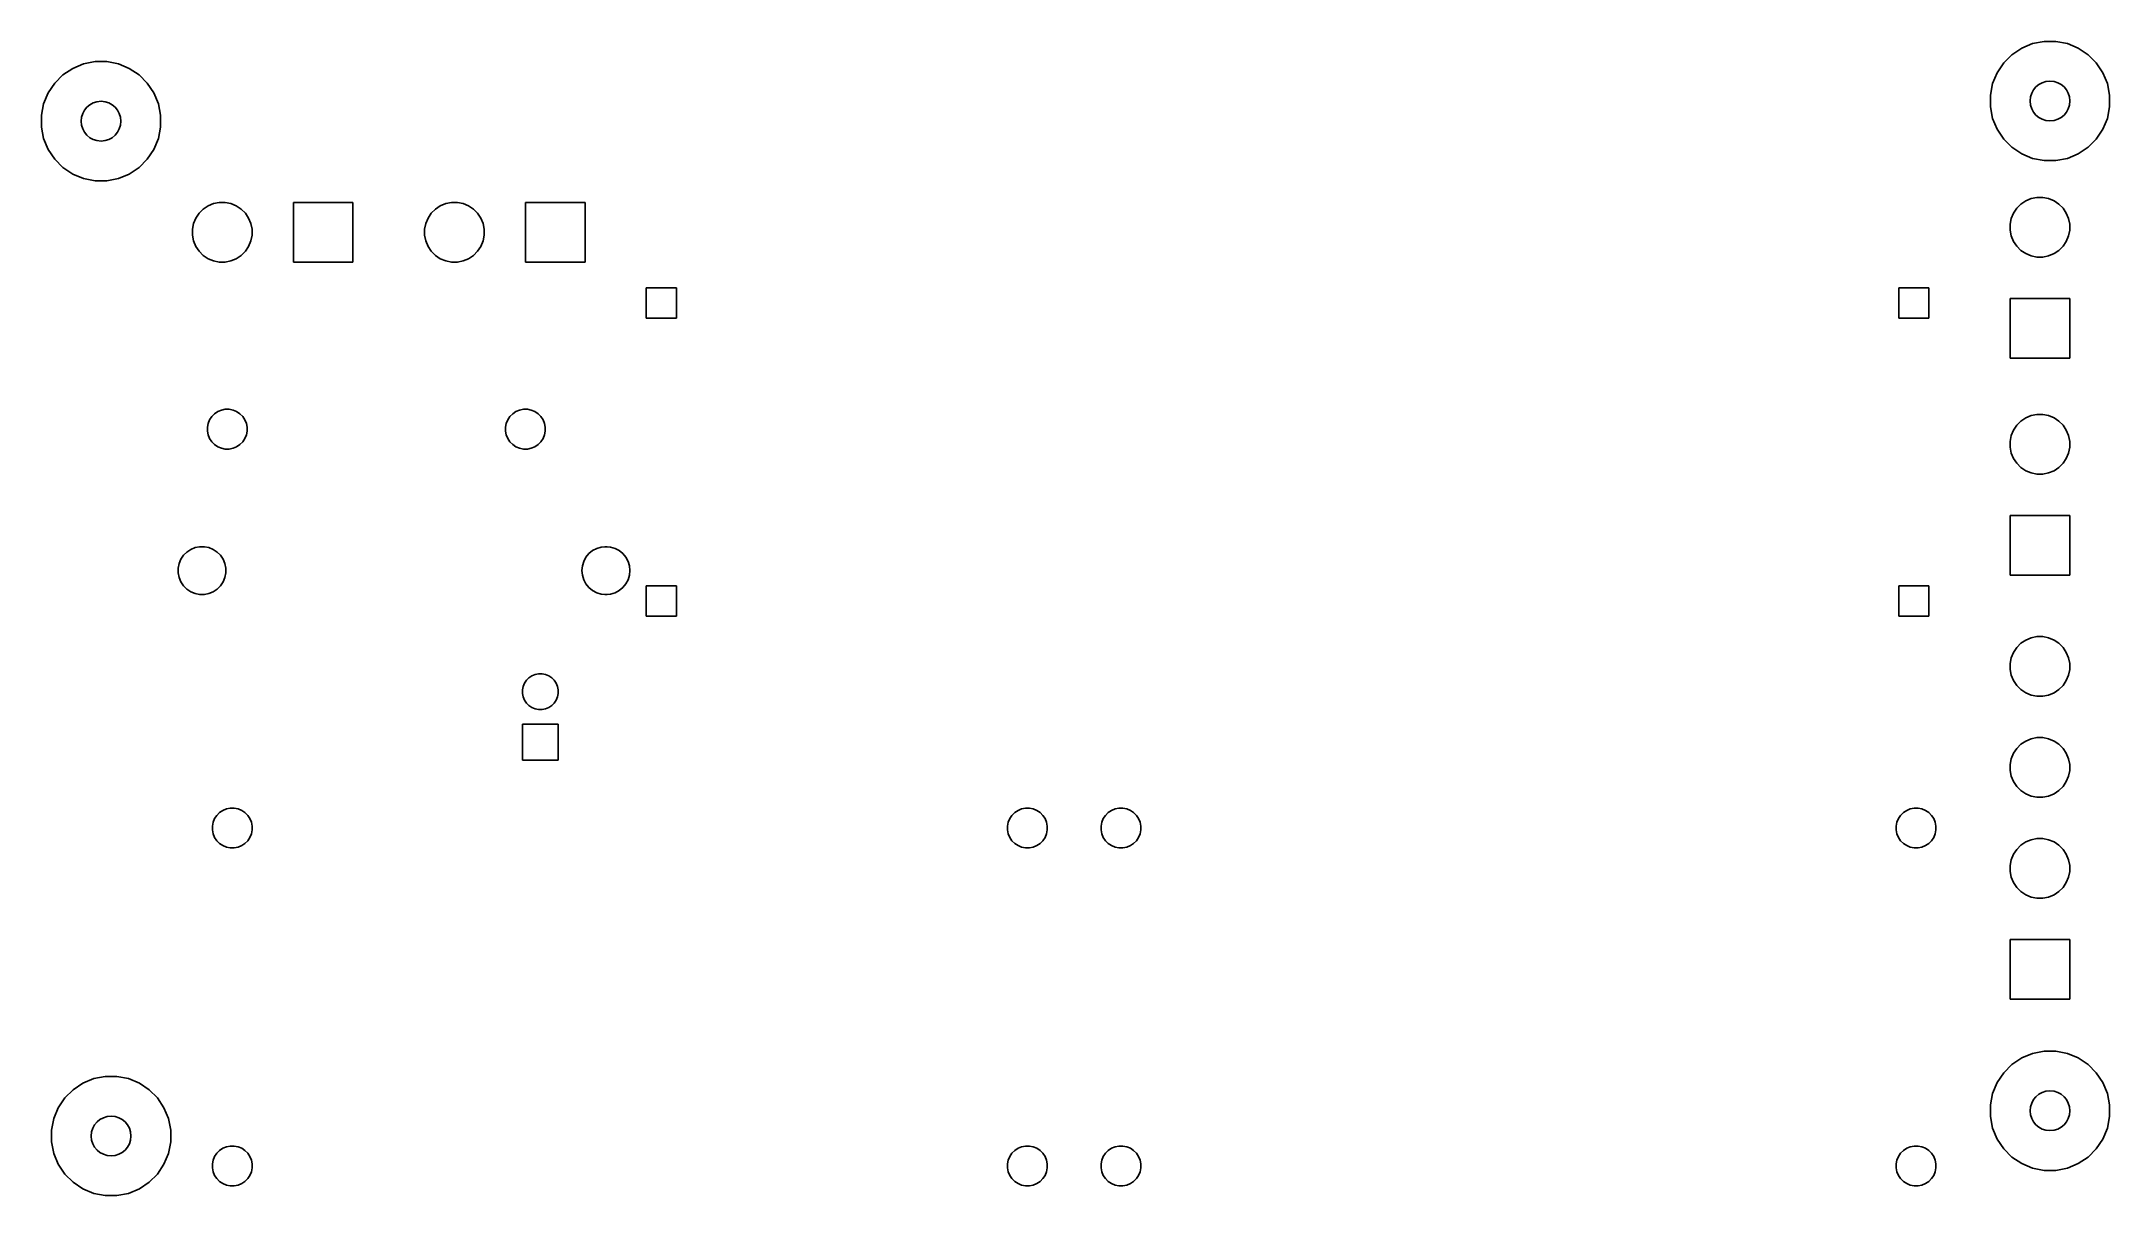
# Model space of a CAD drawing. Extents: x 44 to 148, y -98 to -40.
import ezdxf

# ---------------------------------------------------------------- set-up
doc = ezdxf.new("R2010")
doc.units = 0
doc.header["$MEASUREMENT"] = 0
doc.layers.add('BLACK', color=7, linetype='CONTINUOUS')

msp = doc.modelspace()

# ---------------------------------------------------------------- linework, layer by layer
at = {"layer": 'BLACK', "linetype": 'CONTINUOUS'}
for p, q in [((143.122, -40.5957), (143.613, -40.2674)), ((143.613, -40.2674), (144.159, -40.0413)), ((144.159, -40.0413), (144.739, -39.926)), ((144.739, -39.926), (145.329, -39.926)), ((145.329, -39.926), (145.909, -40.0413)), ((145.909, -40.0413), (146.455, -40.2674)), ((146.455, -40.2674), (146.946, -40.5957)), ((44.6597, -42.0296), (45.0776, -41.6117)), ((45.0776, -41.6117), (45.569, -41.2834)), ((45.569, -41.2834), (46.1149, -41.0573)), ((46.1149, -41.0573), (46.6945, -40.942)), ((46.6945, -40.942), (47.2855, -40.942)), ((47.2855, -40.942), (47.8651, -41.0573)), ((47.8651, -41.0573), (48.411, -41.2834)), ((48.411, -41.2834), (48.9024, -41.6117)), ((48.9024, -41.6117), (49.3203, -42.0296)), ((142.149, -42.0509), (142.375, -41.505)), ((142.375, -41.505), (142.704, -41.0136)), ((142.704, -41.0136), (143.122, -40.5957)), ((146.946, -40.5957), (147.364, -41.0136)), ((147.364, -41.0136), (147.693, -41.505)), ((147.693, -41.505), (147.919, -42.0509)), ((44.1053, -43.0669), (44.3314, -42.521)), ((44.3314, -42.521), (44.6597, -42.0296)), ((49.3203, -42.0296), (49.6486, -42.521)), ((49.6486, -42.521), (49.8747, -43.0669)), ((142.034, -42.6305), (142.149, -42.0509)), ((142.034, -43.2215), (142.034, -42.6305)), ((147.919, -42.0509), (148.034, -42.6305)), ((148.034, -42.6305), (148.034, -43.2215)), ((43.99, -43.6465), (44.1053, -43.0669)), ((43.99, -44.2375), (43.99, -43.6465)), ((49.8747, -43.0669), (49.99, -43.6465)), ((49.99, -43.6465), (49.99, -44.2375)), ((142.149, -43.8011), (142.034, -43.2215)), ((148.034, -43.2215), (147.919, -43.8011)), ((44.1053, -44.8171), (43.99, -44.2375)), ((49.99, -44.2375), (49.8747, -44.8171)), ((142.375, -44.347), (142.149, -43.8011)), ((142.704, -44.8384), (142.375, -44.347)), ((147.693, -44.347), (147.364, -44.8384)), ((147.919, -43.8011), (147.693, -44.347)), ((44.3314, -45.363), (44.1053, -44.8171)), ((44.6597, -45.8544), (44.3314, -45.363)), ((49.6486, -45.363), (49.3203, -45.8544)), ((49.8747, -44.8171), (49.6486, -45.363)), ((143.122, -45.2563), (142.704, -44.8384)), ((143.613, -45.5846), (143.122, -45.2563)), ((144.159, -45.8107), (143.613, -45.5846)), ((146.455, -45.5846), (145.909, -45.8107)), ((146.946, -45.2563), (146.455, -45.5846)), ((147.364, -44.8384), (146.946, -45.2563)), ((45.0776, -46.2723), (44.6597, -45.8544)), ((45.569, -46.6006), (45.0776, -46.2723)), ((46.1149, -46.8267), (45.569, -46.6006)), ((48.411, -46.6006), (47.8651, -46.8267)), ((48.9024, -46.2723), (48.411, -46.6006)), ((49.3203, -45.8544), (48.9024, -46.2723)), ((144.739, -45.926), (144.159, -45.8107)), ((145.329, -45.926), (144.739, -45.926)), ((145.909, -45.8107), (145.329, -45.926)), ((46.6945, -46.942), (46.1149, -46.8267)), ((47.2855, -46.942), (46.6945, -46.942)), ((47.8651, -46.8267), (47.2855, -46.942)), ((143.815, -47.9467), (144.088, -47.8336)), ((144.088, -47.8336), (144.378, -47.776)), ((144.378, -47.776), (144.674, -47.776)), ((144.674, -47.776), (144.964, -47.8336)), ((144.964, -47.8336), (145.237, -47.9467)), ((51.6436, -49.0925), (51.7567, -48.8195)), ((51.7567, -48.8195), (51.9209, -48.5738)), ((51.9209, -48.5738), (52.1298, -48.3649)), ((52.1298, -48.3649), (52.3755, -48.2007)), ((52.3755, -48.2007), (52.6485, -48.0876)), ((52.6485, -48.0876), (52.9383, -48.03)), ((52.9383, -48.03), (53.2337, -48.03)), ((53.2337, -48.03), (53.5235, -48.0876)), ((53.5235, -48.0876), (53.7965, -48.2007)), ((53.7965, -48.2007), (54.0422, -48.3649)), ((54.0422, -48.3649), (54.2511, -48.5738)), ((54.2511, -48.5738), (54.4153, -48.8195)), ((54.4153, -48.8195), (54.5284, -49.0925)), ((56.666, -51.03), (56.666, -48.03)), ((56.666, -48.03), (59.666, -48.03)), ((59.666, -48.03), (59.666, -51.03)), ((63.3276, -49.0925), (63.4407, -48.8195)), ((63.4407, -48.8195), (63.6049, -48.5738)), ((63.6049, -48.5738), (63.8138, -48.3649)), ((63.8138, -48.3649), (64.0595, -48.2007)), ((64.0595, -48.2007), (64.3325, -48.0876)), ((64.3325, -48.0876), (64.6223, -48.03)), ((64.6223, -48.03), (64.9177, -48.03)), ((64.9177, -48.03), (65.2075, -48.0876)), ((65.2075, -48.0876), (65.4805, -48.2007)), ((65.4805, -48.2007), (65.7262, -48.3649)), ((65.7262, -48.3649), (65.9351, -48.5738)), ((65.9351, -48.5738), (66.0993, -48.8195)), ((66.0993, -48.8195), (66.2124, -49.0925)), ((68.35, -51.03), (68.35, -48.03)), ((68.35, -48.03), (71.35, -48.03)), ((71.35, -48.03), (71.35, -51.03)), ((143.026, -49.1283), (143.084, -48.8385)), ((143.084, -48.8385), (143.197, -48.5655)), ((143.197, -48.5655), (143.361, -48.3198)), ((143.361, -48.3198), (143.57, -48.1109)), ((143.57, -48.1109), (143.815, -47.9467)), ((145.237, -47.9467), (145.482, -48.1109)), ((145.482, -48.1109), (145.691, -48.3198)), ((145.691, -48.3198), (145.855, -48.5655)), ((145.855, -48.5655), (145.968, -48.8385)), ((145.968, -48.8385), (146.026, -49.1283)), ((51.586, -49.3823), (51.6436, -49.0925)), ((51.586, -49.6777), (51.586, -49.3823)), ((51.6436, -49.9675), (51.586, -49.6777)), ((54.5284, -49.0925), (54.586, -49.3823)), ((54.586, -49.6777), (54.5284, -49.9675)), ((54.586, -49.3823), (54.586, -49.6777)), ((63.27, -49.3823), (63.3276, -49.0925)), ((63.27, -49.6777), (63.27, -49.3823)), ((63.3276, -49.9675), (63.27, -49.6777)), ((66.2124, -49.0925), (66.27, -49.3823)), ((66.27, -49.6777), (66.2124, -49.9675)), ((66.27, -49.3823), (66.27, -49.6777)), ((143.026, -49.4237), (143.026, -49.1283)), ((143.084, -49.7135), (143.026, -49.4237)), ((143.197, -49.9865), (143.084, -49.7135)), ((145.968, -49.7135), (145.855, -49.9865)), ((146.026, -49.4237), (145.968, -49.7135)), ((146.026, -49.1283), (146.026, -49.4237)), ((51.7567, -50.2405), (51.6436, -49.9675)), ((51.9209, -50.4862), (51.7567, -50.2405)), ((52.1298, -50.6951), (51.9209, -50.4862)), ((52.3755, -50.8593), (52.1298, -50.6951)), ((52.6485, -50.9724), (52.3755, -50.8593)), ((52.9383, -51.03), (52.6485, -50.9724)), ((53.5235, -50.9724), (53.2337, -51.03)), ((53.7965, -50.8593), (53.5235, -50.9724)), ((54.0422, -50.6951), (53.7965, -50.8593)), ((54.2511, -50.4862), (54.0422, -50.6951)), ((54.4153, -50.2405), (54.2511, -50.4862)), ((54.5284, -49.9675), (54.4153, -50.2405)), ((63.4407, -50.2405), (63.3276, -49.9675)), ((63.6049, -50.4862), (63.4407, -50.2405)), ((63.8138, -50.6951), (63.6049, -50.4862)), ((64.0595, -50.8593), (63.8138, -50.6951)), ((64.3325, -50.9724), (64.0595, -50.8593)), ((64.6223, -51.03), (64.3325, -50.9724)), ((65.2075, -50.9724), (64.9177, -51.03)), ((65.4805, -50.8593), (65.2075, -50.9724)), ((65.7262, -50.6951), (65.4805, -50.8593)), ((65.9351, -50.4862), (65.7262, -50.6951)), ((66.0993, -50.2405), (65.9351, -50.4862)), ((66.2124, -49.9675), (66.0993, -50.2405)), ((143.361, -50.2322), (143.197, -49.9865)), ((143.57, -50.4411), (143.361, -50.2322)), ((143.815, -50.6053), (143.57, -50.4411)), ((144.088, -50.7184), (143.815, -50.6053)), ((144.378, -50.776), (144.088, -50.7184)), ((144.674, -50.776), (144.378, -50.776)), ((144.964, -50.7184), (144.674, -50.776)), ((145.237, -50.6053), (144.964, -50.7184)), ((145.482, -50.4411), (145.237, -50.6053)), ((145.691, -50.2322), (145.482, -50.4411)), ((145.855, -49.9865), (145.691, -50.2322)), ((53.2337, -51.03), (52.9383, -51.03)), ((59.666, -51.03), (56.666, -51.03)), ((64.9177, -51.03), (64.6223, -51.03)), ((71.35, -51.03), (68.35, -51.03)), ((74.422, -53.848), (74.422, -52.324)), ((74.422, -52.324), (75.946, -52.324)), ((75.946, -52.324), (75.946, -53.848)), ((137.422, -53.848), (137.422, -52.324)), ((137.422, -52.324), (138.946, -52.324)), ((138.946, -52.324), (138.946, -53.848)), ((143.026, -55.856), (143.026, -52.856)), ((143.026, -52.856), (146.026, -52.856)), ((146.026, -52.856), (146.026, -55.856)), ((75.946, -53.848), (74.422, -53.848)), ((138.946, -53.848), (137.422, -53.848)), ((146.026, -55.856), (143.026, -55.856)), ((52.34, -59.3375), (52.3784, -59.1443)), ((52.3784, -59.1443), (52.4538, -58.9623)), ((52.4538, -58.9623), (52.5632, -58.7985)), ((52.5632, -58.7985), (52.7025, -58.6592)), ((52.7025, -58.6592), (52.8663, -58.5498)), ((52.8663, -58.5498), (53.0483, -58.4744)), ((53.0483, -58.4744), (53.2415, -58.436)), ((53.2415, -58.436), (53.4385, -58.436)), ((53.4385, -58.436), (53.6317, -58.4744)), ((53.6317, -58.4744), (53.8137, -58.5498)), ((53.8137, -58.5498), (53.9775, -58.6592)), ((53.9775, -58.6592), (54.1168, -58.7985)), ((54.1168, -58.7985), (54.2262, -58.9623)), ((54.2262, -58.9623), (54.3016, -59.1443)), ((54.3016, -59.1443), (54.34, -59.3375)), ((67.34, -59.3375), (67.3784, -59.1443)), ((67.3784, -59.1443), (67.4538, -58.9623)), ((67.4538, -58.9623), (67.5632, -58.7985)), ((67.5632, -58.7985), (67.7025, -58.6592)), ((67.7025, -58.6592), (67.8663, -58.5498)), ((67.8663, -58.5498), (68.0483, -58.4744)), ((68.0483, -58.4744), (68.2415, -58.436)), ((68.2415, -58.436), (68.4385, -58.436)), ((68.4385, -58.436), (68.6317, -58.4744)), ((68.6317, -58.4744), (68.8137, -58.5498)), ((68.8137, -58.5498), (68.9775, -58.6592)), ((68.9775, -58.6592), (69.1168, -58.7985)), ((69.1168, -58.7985), (69.2262, -58.9623)), ((69.2262, -58.9623), (69.3016, -59.1443)), ((69.3016, -59.1443), (69.34, -59.3375)), ((143.197, -59.4875), (143.361, -59.2418)), ((143.361, -59.2418), (143.57, -59.0329)), ((143.57, -59.0329), (143.815, -58.8687)), ((143.815, -58.8687), (144.088, -58.7556)), ((144.088, -58.7556), (144.378, -58.698)), ((144.378, -58.698), (144.674, -58.698)), ((144.674, -58.698), (144.964, -58.7556)), ((144.964, -58.7556), (145.237, -58.8687)), ((145.237, -58.8687), (145.482, -59.0329)), ((145.482, -59.0329), (145.691, -59.2418)), ((145.691, -59.2418), (145.855, -59.4875)), ((52.34, -59.5345), (52.34, -59.3375)), ((52.3784, -59.7277), (52.34, -59.5345)), ((52.4538, -59.9097), (52.3784, -59.7277)), ((52.5632, -60.0735), (52.4538, -59.9097)), ((52.7025, -60.2128), (52.5632, -60.0735)), ((52.8663, -60.3222), (52.7025, -60.2128)), ((53.0483, -60.3976), (52.8663, -60.3222)), ((53.8137, -60.3222), (53.6317, -60.3976)), ((53.9775, -60.2128), (53.8137, -60.3222)), ((54.1168, -60.0735), (53.9775, -60.2128)), ((54.2262, -59.9097), (54.1168, -60.0735)), ((54.3016, -59.7277), (54.2262, -59.9097)), ((54.34, -59.5345), (54.3016, -59.7277)), ((54.34, -59.3375), (54.34, -59.5345)), ((67.34, -59.5345), (67.34, -59.3375)), ((67.3784, -59.7277), (67.34, -59.5345)), ((67.4538, -59.9097), (67.3784, -59.7277)), ((67.5632, -60.0735), (67.4538, -59.9097)), ((67.7025, -60.2128), (67.5632, -60.0735)), ((67.8663, -60.3222), (67.7025, -60.2128)), ((68.0483, -60.3976), (67.8663, -60.3222)), ((68.8137, -60.3222), (68.6317, -60.3976)), ((68.9775, -60.2128), (68.8137, -60.3222)), ((69.1168, -60.0735), (68.9775, -60.2128)), ((69.2262, -59.9097), (69.1168, -60.0735)), ((69.3016, -59.7277), (69.2262, -59.9097)), ((69.34, -59.5345), (69.3016, -59.7277)), ((69.34, -59.3375), (69.34, -59.5345)), ((143.026, -60.0503), (143.084, -59.7605)), ((143.026, -60.3457), (143.026, -60.0503)), ((143.084, -59.7605), (143.197, -59.4875)), ((145.855, -59.4875), (145.968, -59.7605)), ((145.968, -59.7605), (146.026, -60.0503)), ((146.026, -60.0503), (146.026, -60.3457)), ((53.2415, -60.436), (53.0483, -60.3976)), ((53.4385, -60.436), (53.2415, -60.436)), ((53.6317, -60.3976), (53.4385, -60.436)), ((68.2415, -60.436), (68.0483, -60.3976)), ((68.4385, -60.436), (68.2415, -60.436)), ((68.6317, -60.3976), (68.4385, -60.436)), ((143.084, -60.6355), (143.026, -60.3457)), ((143.197, -60.9085), (143.084, -60.6355)), ((143.361, -61.1542), (143.197, -60.9085)), ((143.57, -61.3631), (143.361, -61.1542)), ((143.815, -61.5273), (143.57, -61.3631)), ((145.482, -61.3631), (145.237, -61.5273)), ((145.691, -61.1542), (145.482, -61.3631)), ((145.855, -60.9085), (145.691, -61.1542)), ((145.968, -60.6355), (145.855, -60.9085)), ((146.026, -60.3457), (145.968, -60.6355)), ((144.088, -61.6404), (143.815, -61.5273)), ((144.378, -61.698), (144.088, -61.6404)), ((144.674, -61.698), (144.378, -61.698)), ((144.964, -61.6404), (144.674, -61.698)), ((145.237, -61.5273), (144.964, -61.6404)), ((143.026, -66.778), (143.026, -63.778)), ((143.026, -63.778), (146.026, -63.778)), ((146.026, -63.778), (146.026, -66.778)), ((51.305, -65.6159), (51.5016, -65.4846)), ((51.5016, -65.4846), (51.72, -65.3941)), ((51.72, -65.3941), (51.9518, -65.348)), ((51.9518, -65.348), (52.1882, -65.348)), ((52.1882, -65.348), (52.42, -65.3941)), ((52.42, -65.3941), (52.6384, -65.4846)), ((52.6384, -65.4846), (52.835, -65.6159)), ((71.5374, -65.6954), (71.7201, -65.5454)), ((71.7201, -65.5454), (71.9286, -65.434)), ((71.9286, -65.434), (72.1548, -65.3654)), ((72.1548, -65.3654), (72.331, -65.348)), ((72.331, -65.348), (72.4489, -65.348)), ((72.4489, -65.348), (72.6252, -65.3654)), ((72.6252, -65.3654), (72.8514, -65.434)), ((72.8514, -65.434), (73.0599, -65.5454)), ((73.0599, -65.5454), (73.2426, -65.6954)), ((50.87, -66.4298), (50.9161, -66.198)), ((50.87, -66.6662), (50.87, -66.4298)), ((50.9161, -66.198), (51.0066, -65.9796)), ((51.0066, -65.9796), (51.1379, -65.783)), ((51.1379, -65.783), (51.305, -65.6159)), ((52.835, -65.6159), (53.0021, -65.783)), ((53.0021, -65.783), (53.1334, -65.9796)), ((53.1334, -65.9796), (53.2239, -66.198)), ((53.2239, -66.198), (53.27, -66.4298)), ((53.27, -66.4298), (53.27, -66.6662)), ((71.1842, -66.548), (71.2074, -66.3128)), ((71.2074, -66.7832), (71.1842, -66.548)), ((71.2074, -66.3128), (71.276, -66.0866)), ((71.276, -66.0866), (71.3874, -65.8781)), ((71.3874, -65.8781), (71.5374, -65.6954)), ((73.2426, -65.6954), (73.3926, -65.8781)), ((73.3926, -65.8781), (73.504, -66.0866)), ((73.504, -66.0866), (73.5726, -66.3128)), ((73.5726, -66.3128), (73.5958, -66.548)), ((73.5958, -66.548), (73.5726, -66.7832)), ((50.9161, -66.898), (50.87, -66.6662)), ((51.0066, -67.1164), (50.9161, -66.898)), ((51.1379, -67.313), (51.0066, -67.1164)), ((51.305, -67.4801), (51.1379, -67.313)), ((51.5016, -67.6114), (51.305, -67.4801)), ((51.72, -67.7019), (51.5016, -67.6114)), ((52.6384, -67.6114), (52.42, -67.7019)), ((52.835, -67.4801), (52.6384, -67.6114)), ((53.0021, -67.313), (52.835, -67.4801)), ((53.1334, -67.1164), (53.0021, -67.313)), ((53.2239, -66.898), (53.1334, -67.1164)), ((53.27, -66.6662), (53.2239, -66.898)), ((71.276, -67.0094), (71.2074, -66.7832)), ((71.3874, -67.2179), (71.276, -67.0094)), ((71.5374, -67.4006), (71.3874, -67.2179)), ((71.7201, -67.5506), (71.5374, -67.4006)), ((71.9286, -67.662), (71.7201, -67.5506)), ((73.0599, -67.5506), (72.8514, -67.662)), ((73.2426, -67.4006), (73.0599, -67.5506)), ((73.3926, -67.2179), (73.2426, -67.4006)), ((73.504, -67.0094), (73.3926, -67.2179)), ((73.5726, -66.7832), (73.504, -67.0094)), ((74.422, -68.848), (74.422, -67.324)), ((74.422, -67.324), (75.946, -67.324)), ((75.946, -67.324), (75.946, -68.848)), ((137.422, -68.848), (137.422, -67.324)), ((137.422, -67.324), (138.946, -67.324)), ((138.946, -67.324), (138.946, -68.848)), ((146.026, -66.778), (143.026, -66.778)), ((51.9518, -67.748), (51.72, -67.7019)), ((52.1882, -67.748), (51.9518, -67.748)), ((52.42, -67.7019), (52.1882, -67.748)), ((72.1548, -67.7306), (71.9286, -67.662)), ((72.331, -67.748), (72.1548, -67.7306)), ((72.4489, -67.748), (72.331, -67.748)), ((72.6252, -67.7306), (72.4489, -67.748)), ((72.8514, -67.662), (72.6252, -67.7306)), ((75.946, -68.848), (74.422, -68.848)), ((138.946, -68.848), (137.422, -68.848)), ((143.084, -70.9365), (143.197, -70.6635)), ((143.197, -70.6635), (143.361, -70.4178)), ((143.361, -70.4178), (143.57, -70.2089)), ((143.57, -70.2089), (143.815, -70.0447)), ((143.815, -70.0447), (144.088, -69.9316)), ((144.088, -69.9316), (144.378, -69.874)), ((144.378, -69.874), (144.674, -69.874)), ((144.674, -69.874), (144.964, -69.9316)), ((144.964, -69.9316), (145.237, -70.0447)), ((145.237, -70.0447), (145.482, -70.2089)), ((145.482, -70.2089), (145.691, -70.4178)), ((145.691, -70.4178), (145.855, -70.6635)), ((145.855, -70.6635), (145.968, -70.9365)), ((68.6617, -71.8464), (68.8255, -71.7786)), ((68.8255, -71.7786), (68.9994, -71.744)), ((68.9994, -71.744), (69.1766, -71.744)), ((69.1766, -71.744), (69.3505, -71.7786)), ((69.3505, -71.7786), (69.5143, -71.8464)), ((143.026, -71.2263), (143.084, -70.9365)), ((143.026, -71.5217), (143.026, -71.2263)), ((143.084, -71.8115), (143.026, -71.5217)), ((145.968, -70.9365), (146.026, -71.2263)), ((146.026, -71.5217), (145.968, -71.8115)), ((146.026, -71.2263), (146.026, -71.5217)), ((68.188, -72.5554), (68.2226, -72.3815)), ((68.188, -72.7326), (68.188, -72.5554)), ((68.2226, -72.9065), (68.188, -72.7326)), ((68.2226, -72.3815), (68.2904, -72.2177)), ((68.2904, -72.2177), (68.3889, -72.0703)), ((68.3889, -72.0703), (68.5143, -71.9449)), ((68.5143, -71.9449), (68.6617, -71.8464)), ((69.5143, -71.8464), (69.6617, -71.9449)), ((69.6617, -71.9449), (69.7871, -72.0703)), ((69.7871, -72.0703), (69.8856, -72.2177)), ((69.8856, -72.2177), (69.9534, -72.3815)), ((69.9534, -72.3815), (69.988, -72.5554)), ((69.988, -72.7326), (69.9534, -72.9065)), ((69.988, -72.5554), (69.988, -72.7326)), ((143.197, -72.0845), (143.084, -71.8115)), ((143.361, -72.3302), (143.197, -72.0845)), ((143.57, -72.5391), (143.361, -72.3302)), ((143.815, -72.7033), (143.57, -72.5391)), ((144.088, -72.8164), (143.815, -72.7033)), ((144.378, -72.874), (144.088, -72.8164)), ((144.964, -72.8164), (144.674, -72.874)), ((145.237, -72.7033), (144.964, -72.8164)), ((145.482, -72.5391), (145.237, -72.7033)), ((145.691, -72.3302), (145.482, -72.5391)), ((145.855, -72.0845), (145.691, -72.3302)), ((145.968, -71.8115), (145.855, -72.0845)), ((68.2904, -73.0703), (68.2226, -72.9065)), ((68.3889, -73.2177), (68.2904, -73.0703)), ((68.5143, -73.3431), (68.3889, -73.2177)), ((68.6617, -73.4416), (68.5143, -73.3431)), ((68.8255, -73.5094), (68.6617, -73.4416)), ((68.9994, -73.544), (68.8255, -73.5094)), ((69.1766, -73.544), (68.9994, -73.544)), ((69.3505, -73.5094), (69.1766, -73.544)), ((69.5143, -73.4416), (69.3505, -73.5094)), ((69.6617, -73.3431), (69.5143, -73.4416)), ((69.7871, -73.2177), (69.6617, -73.3431)), ((69.8856, -73.0703), (69.7871, -73.2177)), ((69.9534, -72.9065), (69.8856, -73.0703)), ((144.674, -72.874), (144.378, -72.874)), ((68.188, -76.084), (68.188, -74.284)), ((68.188, -74.284), (69.988, -74.284)), ((69.988, -74.284), (69.988, -76.084)), ((143.084, -76.0165), (143.197, -75.7435)), ((143.197, -75.7435), (143.361, -75.4978)), ((143.361, -75.4978), (143.57, -75.2889)), ((143.57, -75.2889), (143.815, -75.1247)), ((143.815, -75.1247), (144.088, -75.0116)), ((144.088, -75.0116), (144.378, -74.954)), ((144.378, -74.954), (144.674, -74.954)), ((144.674, -74.954), (144.964, -75.0116)), ((144.964, -75.0116), (145.237, -75.1247)), ((145.237, -75.1247), (145.482, -75.2889)), ((145.482, -75.2889), (145.691, -75.4978)), ((145.691, -75.4978), (145.855, -75.7435)), ((145.855, -75.7435), (145.968, -76.0165)), ((69.988, -76.084), (68.188, -76.084)), ((143.026, -76.3063), (143.084, -76.0165)), ((143.026, -76.6017), (143.026, -76.3063)), ((143.084, -76.8915), (143.026, -76.6017)), ((143.197, -77.1645), (143.084, -76.8915)), ((145.968, -76.8915), (145.855, -77.1645)), ((145.968, -76.0165), (146.026, -76.3063)), ((146.026, -76.6017), (145.968, -76.8915)), ((146.026, -76.3063), (146.026, -76.6017)), ((143.361, -77.4102), (143.197, -77.1645)), ((143.57, -77.6191), (143.361, -77.4102)), ((143.815, -77.7833), (143.57, -77.6191)), ((144.088, -77.8964), (143.815, -77.7833)), ((144.378, -77.954), (144.088, -77.8964)), ((144.674, -77.954), (144.378, -77.954)), ((144.964, -77.8964), (144.674, -77.954)), ((145.237, -77.7833), (144.964, -77.8964)), ((145.482, -77.6191), (145.237, -77.7833)), ((145.691, -77.4102), (145.482, -77.6191)), ((145.855, -77.1645), (145.691, -77.4102)), ((52.6324, -79.2103), (52.7078, -79.0283)), ((52.7078, -79.0283), (52.8172, -78.8645)), ((52.8172, -78.8645), (52.9565, -78.7252)), ((52.9565, -78.7252), (53.1203, -78.6158)), ((53.1203, -78.6158), (53.3023, -78.5404)), ((53.3023, -78.5404), (53.4955, -78.502)), ((53.4955, -78.502), (53.6925, -78.502)), ((53.6925, -78.502), (53.8857, -78.5404)), ((53.8857, -78.5404), (54.0677, -78.6158)), ((54.0677, -78.6158), (54.2315, -78.7252)), ((54.2315, -78.7252), (54.3708, -78.8645)), ((54.3708, -78.8645), (54.4802, -79.0283)), ((54.4802, -79.0283), (54.5556, -79.2103)), ((92.6324, -79.2103), (92.7078, -79.0283)), ((92.7078, -79.0283), (92.8172, -78.8645)), ((92.8172, -78.8645), (92.9565, -78.7252)), ((92.9565, -78.7252), (93.1203, -78.6158)), ((93.1203, -78.6158), (93.3023, -78.5404)), ((93.3023, -78.5404), (93.4955, -78.502)), ((93.4955, -78.502), (93.6925, -78.502)), ((93.6925, -78.502), (93.8857, -78.5404)), ((93.8857, -78.5404), (94.0677, -78.6158)), ((94.0677, -78.6158), (94.2315, -78.7252)), ((94.2315, -78.7252), (94.3708, -78.8645)), ((94.3708, -78.8645), (94.4802, -79.0283)), ((94.4802, -79.0283), (94.5556, -79.2103)), ((97.3364, -79.2103), (97.4118, -79.0283)), ((97.4118, -79.0283), (97.5212, -78.8645)), ((97.5212, -78.8645), (97.6605, -78.7252)), ((97.6605, -78.7252), (97.8243, -78.6158)), ((97.8243, -78.6158), (98.0063, -78.5404)), ((98.0063, -78.5404), (98.1995, -78.502)), ((98.1995, -78.502), (98.3965, -78.502)), ((98.3965, -78.502), (98.5897, -78.5404)), ((98.5897, -78.5404), (98.7717, -78.6158)), ((98.7717, -78.6158), (98.9355, -78.7252)), ((98.9355, -78.7252), (99.0748, -78.8645)), ((99.0748, -78.8645), (99.1842, -79.0283)), ((99.1842, -79.0283), (99.2596, -79.2103)), ((137.336, -79.2103), (137.412, -79.0283)), ((137.412, -79.0283), (137.521, -78.8645)), ((137.521, -78.8645), (137.661, -78.7252)), ((137.661, -78.7252), (137.824, -78.6158)), ((137.824, -78.6158), (138.006, -78.5404)), ((138.006, -78.5404), (138.2, -78.502)), ((138.2, -78.502), (138.396, -78.502)), ((138.396, -78.502), (138.59, -78.5404)), ((138.59, -78.5404), (138.772, -78.6158)), ((138.772, -78.6158), (138.935, -78.7252)), ((138.935, -78.7252), (139.075, -78.8645)), ((139.075, -78.8645), (139.184, -79.0283)), ((139.184, -79.0283), (139.26, -79.2103)), ((52.594, -79.4035), (52.6324, -79.2103)), ((52.594, -79.6005), (52.594, -79.4035)), ((52.6324, -79.7937), (52.594, -79.6005)), ((52.7078, -79.9757), (52.6324, -79.7937)), ((52.8172, -80.1395), (52.7078, -79.9757)), ((54.4802, -79.9757), (54.3708, -80.1395)), ((54.5556, -79.7937), (54.4802, -79.9757)), ((54.5556, -79.2103), (54.594, -79.4035)), ((54.594, -79.6005), (54.5556, -79.7937)), ((54.594, -79.4035), (54.594, -79.6005)), ((92.594, -79.4035), (92.6324, -79.2103)), ((92.594, -79.6005), (92.594, -79.4035)), ((92.6324, -79.7937), (92.594, -79.6005)), ((92.7078, -79.9757), (92.6324, -79.7937)), ((92.8172, -80.1395), (92.7078, -79.9757)), ((94.4802, -79.9757), (94.3708, -80.1395)), ((94.5556, -79.7937), (94.4802, -79.9757)), ((94.5556, -79.2103), (94.594, -79.4035)), ((94.594, -79.6005), (94.5556, -79.7937)), ((94.594, -79.4035), (94.594, -79.6005)), ((97.298, -79.4035), (97.3364, -79.2103)), ((97.298, -79.6005), (97.298, -79.4035)), ((97.3364, -79.7937), (97.298, -79.6005)), ((97.4118, -79.9757), (97.3364, -79.7937)), ((97.5212, -80.1395), (97.4118, -79.9757)), ((99.1842, -79.9757), (99.0748, -80.1395)), ((99.2596, -79.7937), (99.1842, -79.9757)), ((99.2596, -79.2103), (99.298, -79.4035)), ((99.298, -79.6005), (99.2596, -79.7937)), ((99.298, -79.4035), (99.298, -79.6005)), ((137.298, -79.4035), (137.336, -79.2103)), ((137.298, -79.6005), (137.298, -79.4035)), ((137.336, -79.7937), (137.298, -79.6005)), ((137.412, -79.9757), (137.336, -79.7937)), ((137.521, -80.1395), (137.412, -79.9757)), ((139.184, -79.9757), (139.075, -80.1395)), ((139.26, -79.7937), (139.184, -79.9757)), ((139.26, -79.2103), (139.298, -79.4035)), ((139.298, -79.6005), (139.26, -79.7937)), ((139.298, -79.4035), (139.298, -79.6005)), ((143.815, -80.2047), (144.088, -80.0916)), ((144.088, -80.0916), (144.378, -80.034)), ((144.378, -80.034), (144.674, -80.034)), ((144.674, -80.034), (144.964, -80.0916)), ((144.964, -80.0916), (145.237, -80.2047)), ((52.9565, -80.2788), (52.8172, -80.1395)), ((53.1203, -80.3882), (52.9565, -80.2788)), ((53.3023, -80.4636), (53.1203, -80.3882)), ((53.4955, -80.502), (53.3023, -80.4636)), ((53.6925, -80.502), (53.4955, -80.502)), ((53.8857, -80.4636), (53.6925, -80.502)), ((54.0677, -80.3882), (53.8857, -80.4636)), ((54.2315, -80.2788), (54.0677, -80.3882)), ((54.3708, -80.1395), (54.2315, -80.2788)), ((92.9565, -80.2788), (92.8172, -80.1395)), ((93.1203, -80.3882), (92.9565, -80.2788)), ((93.3023, -80.4636), (93.1203, -80.3882)), ((93.4955, -80.502), (93.3023, -80.4636)), ((93.6925, -80.502), (93.4955, -80.502)), ((93.8857, -80.4636), (93.6925, -80.502)), ((94.0677, -80.3882), (93.8857, -80.4636)), ((94.2315, -80.2788), (94.0677, -80.3882)), ((94.3708, -80.1395), (94.2315, -80.2788)), ((97.6605, -80.2788), (97.5212, -80.1395)), ((97.8243, -80.3882), (97.6605, -80.2788)), ((98.0063, -80.4636), (97.8243, -80.3882)), ((98.1995, -80.502), (98.0063, -80.4636)), ((98.3965, -80.502), (98.1995, -80.502)), ((98.5897, -80.4636), (98.3965, -80.502)), ((98.7717, -80.3882), (98.5897, -80.4636)), ((98.9355, -80.2788), (98.7717, -80.3882)), ((99.0748, -80.1395), (98.9355, -80.2788)), ((137.661, -80.2788), (137.521, -80.1395)), ((137.824, -80.3882), (137.661, -80.2788)), ((138.006, -80.4636), (137.824, -80.3882)), ((138.2, -80.502), (138.006, -80.4636)), ((138.396, -80.502), (138.2, -80.502)), ((138.59, -80.4636), (138.396, -80.502)), ((138.772, -80.3882), (138.59, -80.4636)), ((138.935, -80.2788), (138.772, -80.3882)), ((139.075, -80.1395), (138.935, -80.2788)), ((143.026, -81.3863), (143.084, -81.0965)), ((143.084, -81.0965), (143.197, -80.8235)), ((143.197, -80.8235), (143.361, -80.5778)), ((143.361, -80.5778), (143.57, -80.3689)), ((143.57, -80.3689), (143.815, -80.2047)), ((145.237, -80.2047), (145.482, -80.3689)), ((145.482, -80.3689), (145.691, -80.5778)), ((145.691, -80.5778), (145.855, -80.8235)), ((145.855, -80.8235), (145.968, -81.0965)), ((145.968, -81.0965), (146.026, -81.3863)), ((143.026, -81.6817), (143.026, -81.3863)), ((143.084, -81.9715), (143.026, -81.6817)), ((143.197, -82.2445), (143.084, -81.9715)), ((145.968, -81.9715), (145.855, -82.2445)), ((146.026, -81.6817), (145.968, -81.9715)), ((146.026, -81.3863), (146.026, -81.6817)), ((143.361, -82.4902), (143.197, -82.2445)), ((143.57, -82.6991), (143.361, -82.4902)), ((143.815, -82.8633), (143.57, -82.6991)), ((144.088, -82.9764), (143.815, -82.8633)), ((144.378, -83.034), (144.088, -82.9764)), ((144.674, -83.034), (144.378, -83.034)), ((144.964, -82.9764), (144.674, -83.034)), ((145.237, -82.8633), (144.964, -82.9764)), ((145.482, -82.6991), (145.237, -82.8633)), ((145.691, -82.4902), (145.482, -82.6991)), ((145.855, -82.2445), (145.691, -82.4902)), ((143.026, -88.114), (143.026, -85.114)), ((143.026, -85.114), (146.026, -85.114)), ((146.026, -85.114), (146.026, -88.114)), ((146.026, -88.114), (143.026, -88.114)), ((142.704, -91.8136), (143.122, -91.3957)), ((143.122, -91.3957), (143.613, -91.0674)), ((143.613, -91.0674), (144.159, -90.8413)), ((144.159, -90.8413), (144.739, -90.726)), ((144.739, -90.726), (145.329, -90.726)), ((145.329, -90.726), (145.909, -90.8413)), ((145.909, -90.8413), (146.455, -91.0674)), ((146.455, -91.0674), (146.946, -91.3957)), ((146.946, -91.3957), (147.364, -91.8136)), ((45.5856, -92.6657), (46.077, -92.3374)), ((46.077, -92.3374), (46.6229, -92.1113)), ((46.6229, -92.1113), (47.2025, -91.996)), ((47.2025, -91.996), (47.7935, -91.996)), ((47.7935, -91.996), (48.3731, -92.1113)), ((48.3731, -92.1113), (48.919, -92.3374)), ((48.919, -92.3374), (49.4104, -92.6657)), ((142.149, -92.8509), (142.375, -92.305)), ((142.375, -92.305), (142.704, -91.8136)), ((147.364, -91.8136), (147.693, -92.305)), ((147.693, -92.305), (147.919, -92.8509)), ((44.6133, -94.1209), (44.8394, -93.575)), ((44.8394, -93.575), (45.1677, -93.0836)), ((45.1677, -93.0836), (45.5856, -92.6657)), ((49.4104, -92.6657), (49.8283, -93.0836)), ((49.8283, -93.0836), (50.1566, -93.575)), ((50.1566, -93.575), (50.3827, -94.1209)), ((142.034, -93.4305), (142.149, -92.8509)), ((142.034, -94.0215), (142.034, -93.4305)), ((147.919, -92.8509), (148.034, -93.4305)), ((148.034, -93.4305), (148.034, -94.0215)), ((44.498, -94.7005), (44.6133, -94.1209)), ((50.3827, -94.1209), (50.498, -94.7005)), ((142.149, -94.6011), (142.034, -94.0215)), ((142.375, -95.147), (142.149, -94.6011)), ((147.919, -94.6011), (147.693, -95.147)), ((148.034, -94.0215), (147.919, -94.6011)), ((44.498, -95.2915), (44.498, -94.7005)), ((44.6133, -95.8711), (44.498, -95.2915)), ((50.498, -95.2915), (50.3827, -95.8711)), ((50.498, -94.7005), (50.498, -95.2915)), ((52.9565, -95.7252), (53.1203, -95.6158)), ((53.1203, -95.6158), (53.3023, -95.5404)), ((53.3023, -95.5404), (53.4955, -95.502)), ((53.4955, -95.502), (53.6925, -95.502)), ((53.6925, -95.502), (53.8857, -95.5404)), ((53.8857, -95.5404), (54.0677, -95.6158)), ((54.0677, -95.6158), (54.2315, -95.7252)), ((92.9565, -95.7252), (93.1203, -95.6158)), ((93.1203, -95.6158), (93.3023, -95.5404)), ((93.3023, -95.5404), (93.4955, -95.502)), ((93.4955, -95.502), (93.6925, -95.502)), ((93.6925, -95.502), (93.8857, -95.5404)), ((93.8857, -95.5404), (94.0677, -95.6158)), ((94.0677, -95.6158), (94.2315, -95.7252)), ((97.6605, -95.7252), (97.8243, -95.6158)), ((97.8243, -95.6158), (98.0063, -95.5404)), ((98.0063, -95.5404), (98.1995, -95.502)), ((98.1995, -95.502), (98.3965, -95.502)), ((98.3965, -95.502), (98.5897, -95.5404)), ((98.5897, -95.5404), (98.7717, -95.6158)), ((98.7717, -95.6158), (98.9355, -95.7252)), ((137.661, -95.7252), (137.824, -95.6158)), ((137.824, -95.6158), (138.006, -95.5404)), ((138.006, -95.5404), (138.2, -95.502)), ((138.2, -95.502), (138.396, -95.502)), ((138.396, -95.502), (138.59, -95.5404)), ((138.59, -95.5404), (138.772, -95.6158)), ((138.772, -95.6158), (138.935, -95.7252)), ((142.704, -95.6384), (142.375, -95.147)), ((143.122, -96.0563), (142.704, -95.6384)), ((147.364, -95.6384), (146.946, -96.0563)), ((147.693, -95.147), (147.364, -95.6384)), ((44.8394, -96.417), (44.6133, -95.8711)), ((45.1677, -96.9084), (44.8394, -96.417)), ((50.1566, -96.417), (49.8283, -96.9084)), ((50.3827, -95.8711), (50.1566, -96.417)), ((52.594, -96.4035), (52.6324, -96.2103)), ((52.594, -96.6005), (52.594, -96.4035)), ((52.6324, -96.7937), (52.594, -96.6005)), ((52.6324, -96.2103), (52.7078, -96.0283)), ((52.7078, -96.0283), (52.8172, -95.8645)), ((52.8172, -95.8645), (52.9565, -95.7252)), ((54.2315, -95.7252), (54.3708, -95.8645)), ((54.3708, -95.8645), (54.4802, -96.0283)), ((54.4802, -96.0283), (54.5556, -96.2103)), ((54.5556, -96.2103), (54.594, -96.4035)), ((54.594, -96.6005), (54.5556, -96.7937)), ((54.594, -96.4035), (54.594, -96.6005)), ((92.594, -96.4035), (92.6324, -96.2103)), ((92.594, -96.6005), (92.594, -96.4035)), ((92.6324, -96.7937), (92.594, -96.6005)), ((92.6324, -96.2103), (92.7078, -96.0283)), ((92.7078, -96.0283), (92.8172, -95.8645)), ((92.8172, -95.8645), (92.9565, -95.7252)), ((94.2315, -95.7252), (94.3708, -95.8645)), ((94.3708, -95.8645), (94.4802, -96.0283)), ((94.4802, -96.0283), (94.5556, -96.2103)), ((94.5556, -96.2103), (94.594, -96.4035)), ((94.594, -96.6005), (94.5556, -96.7937)), ((94.594, -96.4035), (94.594, -96.6005)), ((97.298, -96.4035), (97.3364, -96.2103)), ((97.298, -96.6005), (97.298, -96.4035)), ((97.3364, -96.7937), (97.298, -96.6005)), ((97.3364, -96.2103), (97.4118, -96.0283)), ((97.4118, -96.0283), (97.5212, -95.8645)), ((97.5212, -95.8645), (97.6605, -95.7252)), ((98.9355, -95.7252), (99.0748, -95.8645)), ((99.0748, -95.8645), (99.1842, -96.0283)), ((99.1842, -96.0283), (99.2596, -96.2103)), ((99.2596, -96.2103), (99.298, -96.4035)), ((99.298, -96.6005), (99.2596, -96.7937)), ((99.298, -96.4035), (99.298, -96.6005)), ((137.298, -96.4035), (137.336, -96.2103)), ((137.298, -96.6005), (137.298, -96.4035)), ((137.336, -96.7937), (137.298, -96.6005)), ((137.336, -96.2103), (137.412, -96.0283)), ((137.412, -96.0283), (137.521, -95.8645)), ((137.521, -95.8645), (137.661, -95.7252)), ((138.935, -95.7252), (139.075, -95.8645)), ((139.075, -95.8645), (139.184, -96.0283)), ((139.184, -96.0283), (139.26, -96.2103)), ((139.26, -96.2103), (139.298, -96.4035)), ((139.298, -96.6005), (139.26, -96.7937)), ((139.298, -96.4035), (139.298, -96.6005)), ((143.613, -96.3846), (143.122, -96.0563)), ((144.159, -96.6107), (143.613, -96.3846)), ((144.739, -96.726), (144.159, -96.6107)), ((145.329, -96.726), (144.739, -96.726)), ((145.909, -96.6107), (145.329, -96.726)), ((146.455, -96.3846), (145.909, -96.6107)), ((146.946, -96.0563), (146.455, -96.3846)), ((45.5856, -97.3263), (45.1677, -96.9084)), ((46.077, -97.6546), (45.5856, -97.3263)), ((46.6229, -97.8807), (46.077, -97.6546)), ((48.919, -97.6546), (48.3731, -97.8807)), ((49.4104, -97.3263), (48.919, -97.6546)), ((49.8283, -96.9084), (49.4104, -97.3263)), ((52.7078, -96.9757), (52.6324, -96.7937)), ((52.8172, -97.1395), (52.7078, -96.9757)), ((52.9565, -97.2788), (52.8172, -97.1395)), ((53.1203, -97.3882), (52.9565, -97.2788)), ((53.3023, -97.4636), (53.1203, -97.3882)), ((53.4955, -97.502), (53.3023, -97.4636)), ((53.6925, -97.502), (53.4955, -97.502)), ((53.8857, -97.4636), (53.6925, -97.502)), ((54.0677, -97.3882), (53.8857, -97.4636)), ((54.2315, -97.2788), (54.0677, -97.3882)), ((54.3708, -97.1395), (54.2315, -97.2788)), ((54.4802, -96.9757), (54.3708, -97.1395)), ((54.5556, -96.7937), (54.4802, -96.9757)), ((92.7078, -96.9757), (92.6324, -96.7937)), ((92.8172, -97.1395), (92.7078, -96.9757)), ((92.9565, -97.2788), (92.8172, -97.1395)), ((93.1203, -97.3882), (92.9565, -97.2788)), ((93.3023, -97.4636), (93.1203, -97.3882)), ((93.4955, -97.502), (93.3023, -97.4636)), ((93.6925, -97.502), (93.4955, -97.502)), ((93.8857, -97.4636), (93.6925, -97.502)), ((94.0677, -97.3882), (93.8857, -97.4636)), ((94.2315, -97.2788), (94.0677, -97.3882)), ((94.3708, -97.1395), (94.2315, -97.2788)), ((94.4802, -96.9757), (94.3708, -97.1395)), ((94.5556, -96.7937), (94.4802, -96.9757)), ((97.4118, -96.9757), (97.3364, -96.7937)), ((97.5212, -97.1395), (97.4118, -96.9757)), ((97.6605, -97.2788), (97.5212, -97.1395)), ((97.8243, -97.3882), (97.6605, -97.2788)), ((98.0063, -97.4636), (97.8243, -97.3882)), ((98.1995, -97.502), (98.0063, -97.4636)), ((98.3965, -97.502), (98.1995, -97.502)), ((98.5897, -97.4636), (98.3965, -97.502)), ((98.7717, -97.3882), (98.5897, -97.4636)), ((98.9355, -97.2788), (98.7717, -97.3882)), ((99.0748, -97.1395), (98.9355, -97.2788)), ((99.1842, -96.9757), (99.0748, -97.1395)), ((99.2596, -96.7937), (99.1842, -96.9757)), ((137.412, -96.9757), (137.336, -96.7937)), ((137.521, -97.1395), (137.412, -96.9757)), ((137.661, -97.2788), (137.521, -97.1395)), ((137.824, -97.3882), (137.661, -97.2788)), ((138.006, -97.4636), (137.824, -97.3882)), ((138.2, -97.502), (138.006, -97.4636)), ((138.396, -97.502), (138.2, -97.502)), ((138.59, -97.4636), (138.396, -97.502)), ((138.772, -97.3882), (138.59, -97.4636)), ((138.935, -97.2788), (138.772, -97.3882)), ((139.075, -97.1395), (138.935, -97.2788)), ((139.184, -96.9757), (139.075, -97.1395)), ((139.26, -96.7937), (139.184, -96.9757)), ((47.2025, -97.996), (46.6229, -97.8807)), ((47.7935, -97.996), (47.2025, -97.996)), ((48.3731, -97.8807), (47.7935, -97.996))]:
    msp.add_line(p, q, dxfattribs=at)
at = {"layer": 'BLACK'}
for centre in [(145.034, -42.926), (46.99, -43.942), (145.034, -93.726), (47.498, -94.996)]:
    msp.add_circle(centre, 1, dxfattribs=at)

doc.saveas('drawing.dxf')
